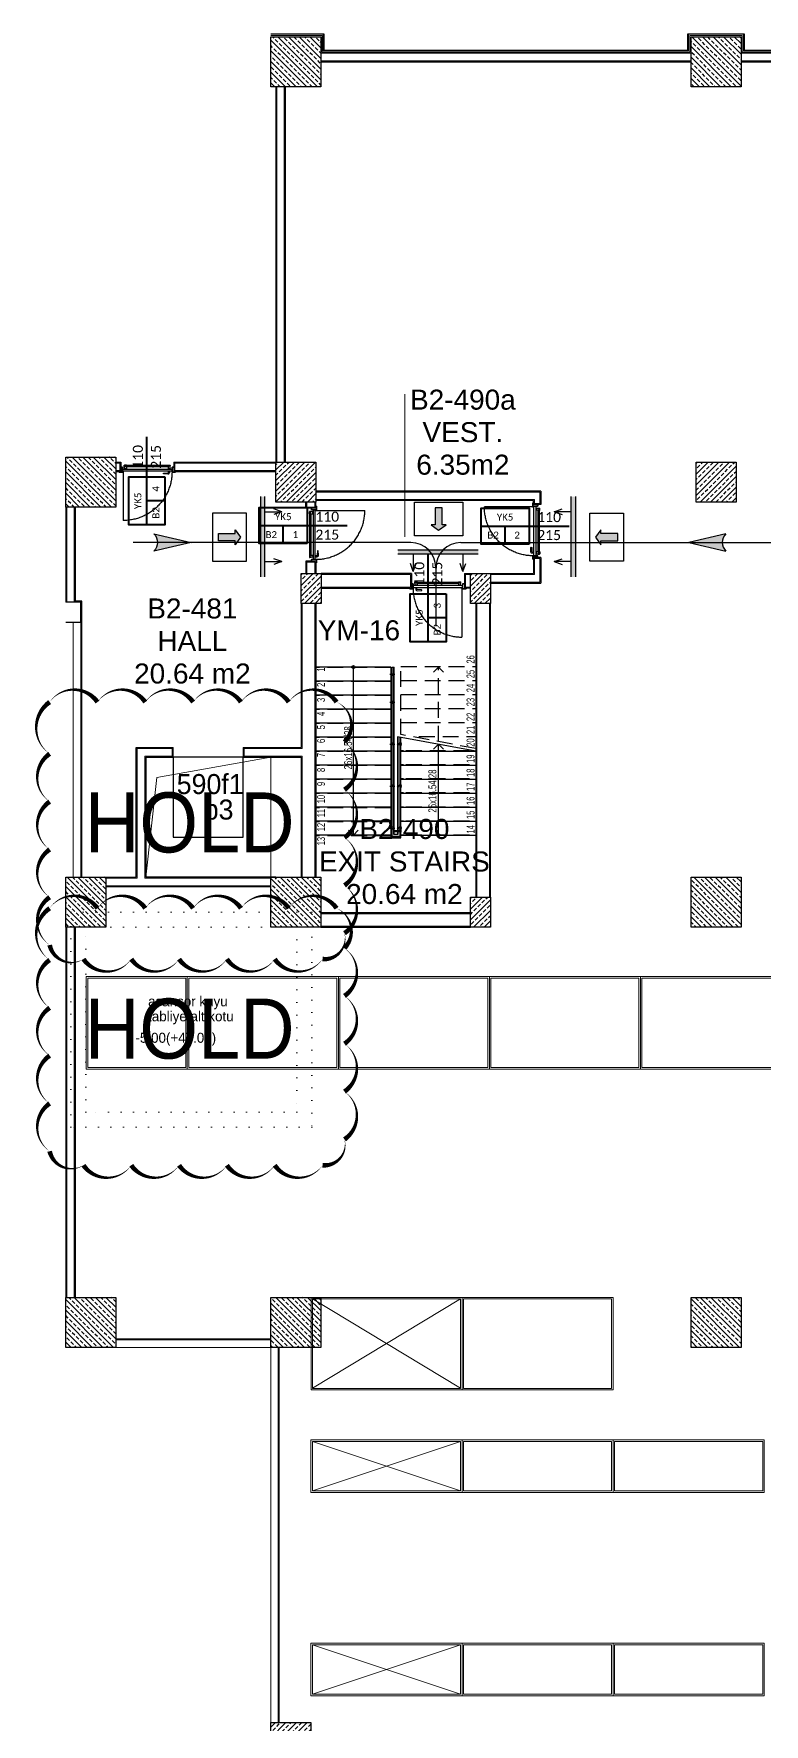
# Model space of a CAD drawing. Header units: metres. Extents: x -9802 to 773, y -8579 to 5125.
# Drawn here: x -9802 to -8342, y -4119 to -740 of the extents above; entities that cross this region are included whole.
import ezdxf
from ezdxf.enums import TextEntityAlignment as Align

# ---------------------------------------------------------------- set-up
doc = ezdxf.new("R2010")
doc.units = ezdxf.units.M
doc.header["$MEASUREMENT"] = 0
for name, pattern in [('DASHDOT', [1, 0.5, -0.25, 0, -0.25]), ('DOT2', [0.125, 0, -0.125]), ('HIDDEN', [9.525, 6.35, -3.175]), ('HIDDEN2', [0.1875, 0.125, -0.0625])]:
    doc.linetypes.add(name, pattern=pattern)
doc.layers.get('0').update_dxf_attribs({"color": 30, "lineweight": 0})
for name, color, linetype in [('6', 242, 'Continuous'), ('AG-DOOR', 2, 'Continuous'), ('AG-DOOR-OPENING', 9, 'HIDDEN'), ('AG-Hidden', 9, 'HIDDEN'), ('AG-PLASTER', 73, 'Continuous'), ('AG-STAIR', 3, 'Continuous'), ('AG-TEXT', 7, 'Continuous'), ('AR-HANDRAIL', 20, 'Continuous'), ('V-0_Hatch_Concrete', 252, 'Continuous'), ('V-2_Column', 160, 'Continuous'), ('V-2_Wall_Concrete', 160, 'Continuous'), ('V-5_Mechanical', 222, 'Continuous')]:
    doc.layers.add(name, color=color, linetype=linetype)
for name, color, linetype, lineweight in [('Ag-040', 2, 'Continuous', 20), ('AG-DOOR-NOTATION-FIRE', 1, 'Continuous', 40), ('AG-Insulation_Heat_Rockwool', 95, 'BATTING', 13), ('AG-Wall', 4, 'Continuous', 20), ('AI-040', 2, 'Continuous', 20), ('AI-040 @ 250', 2, 'Continuous', 20), ('HOLD', 7, 'Continuous', 0), ('shaft', 3, 'Continuous', 20), ('SP1-Equipment', 4, 'Continuous', 9)]:
    doc.layers.add(name, color=color, linetype=linetype, lineweight=lineweight)
doc.styles.add('$0$IIS IKEA SANS', font='')
doc.styles.add('ARIAL', font='arial.ttf', dxfattribs={"width": 0.9})
doc.styles.add('ARIAL-ING', font='arial.ttf')
doc.styles.add('CALIBRI LIGHT', font='calibril.ttf')
doc.styles.add('IIS IKEA SANS', font='')
doc.styles.add('IKEA-ACAD-A103_2 Kartal B3 (P1 Parking Level)$0$IIS IKEA SANS', font='')
doc.styles.get('$0$IIS IKEA SANS').set_extended_font_data('IKEA Sans')
doc.styles.get('IIS IKEA SANS').set_extended_font_data('IKEA Sans')
doc.styles.get('IKEA-ACAD-A103_2 Kartal B3 (P1 Parking Level)$0$IIS IKEA SANS').set_extended_font_data('IKEA Sans')
doc.linetypes.add('BATTING', pattern='A,0.00254,-2.54,[134,ltypeshp.shx,S=2.54,R=0,X=-2.54,Y=0],-5.08,[134,ltypeshp.shx,S=2.54,R=180,X=2.54,Y=0],-2.54', length=10.16254)

# ---------------------------------------------------------------- blocks, each defined once
blk = doc.blocks.new('*U6')
at = {"style": 'ARIAL'}
for tag, p in [('NO', (1.68, 0.8)), ('MAHAL', (1.68, -1.8)), ('ALAN', (1.68, -4.4))]:
    blk.add_attdef(tag, text='', height=1.6, dxfattribs=at).set_placement(p, align=Align.MIDDLE_CENTER)
blk = doc.blocks.new('ok')
at = {"layer": '6'}
h = blk.add_hatch(color=256, dxfattribs=at)
edge = h.paths.add_edge_path()
edge.add_ellipse((1571516, 116941.7), major_axis=(-7.14, 7.19), ratio=1, start_angle=359.4528, end_angle=450.6895)
edge.add_line((1571508.9, 116934.5), (1571477.9, 116941.8))
edge.add_line((1571477.9, 116941.8), (1571508.9, 116948.9))
for p, q in [((1571477.9, 116941.8), (1571508.9, 116948.9)), ((1571508.9, 116934.5), (1571477.9, 116941.8))]:
    blk.add_line(p, q, dxfattribs=at)
at = {"layer": '6', "extrusion": (0, 0, -1)}
blk.add_ellipse((1571516, 116941.7), major_axis=(-7.14, 7.19), ratio=1, start_param=4.700354, end_param=6.292737, dxfattribs=at)
blk = doc.blocks.new('KAPIYON')
at = {"layer": '6'}
blk.add_hatch(color=2, dxfattribs=at).paths.add_polyline_path([(1584376.1, 117133.6), (1584364.2, 117133.6), (1584364.2, 117115.1), (1584364.2, 117105.6), (1584357.6, 117105.6), (1584370.2, 117096.6), (1584382.7, 117105.6), (1584376.1, 117105.6), (1584376.1, 117115.1)])
at = {"layer": '6', "color": 4}
blk.add_lwpolyline([(1584330, 117143.2), (1584410.3, 117143.2), (1584410.3, 117087), (1584330, 117087), (1584330, 117143.2)], dxfattribs=at)
at = {"layer": '6', "color": 2}
blk.add_lwpolyline([(1584376.1, 117133.6), (1584364.2, 117133.6), (1584364.2, 117115.1), (1584364.2, 117105.6), (1584357.6, 117105.6), (1584370.2, 117096.6), (1584382.7, 117105.6), (1584376.1, 117105.6), (1584376.1, 117115.1)], close=True, dxfattribs=at)
blk = doc.blocks.new('A$C07630900')
at = {"layer": '6', "xscale": 0.5, "yscale": 0.5, "zscale": 0.5, "rotation": 270}
blk.add_blockref('KAPIYON', (-58543.5, 792191.8), dxfattribs=at)
blk = doc.blocks.new('A$C2DA34C5B')
at = {"xscale": 24, "yscale": 24, "zscale": 24}
blk.add_blockref('A$C07630900', (315, -160), dxfattribs=at)
blk = doc.blocks.new('I')
at = {"layer": '6', "linetype": 'Continuous'}
blk.add_hatch(color=4, dxfattribs=at).paths.add_polyline_path([(208591, 128493), (208591, 128667), (205379, 128667), (205379, 128493)])
at = {"layer": '6', "color": 4}
for p, q in [((208591, 128667), (205379, 128667)), ((205379, 128493), (208591, 128493))]:
    blk.add_line(p, q, dxfattribs=at)
at = {"layer": '6'}
for p, q in [((205991, 128493), (205991, 127812)), ((207979, 128493), (207979, 127812)), ((205991, 127812), (205877, 128131)), ((205991, 127812), (206104, 128131)), ((207979, 127812), (207866, 128131)), ((207979, 127812), (208093, 128131))]:
    blk.add_line(p, q, dxfattribs=at)
blk = doc.blocks.new('A$C797D3CE4')
at = {"layer": '6', "xscale": -0.4999999999999911, "yscale": 0.4999999999999911, "zscale": 0.4999999999999911, "rotation": 180}
blk.add_blockref('I', (-103492, 64334), dxfattribs=at)
at = {"layer": '6', "ltscale": 250, "rotation": 270}
blk.add_blockref('A$C2DA34C5B', (-12, 33), dxfattribs=at)
blk = doc.blocks.new('A$C64C532C9')
at = {"layer": '6'}
for p, q in [((12.892, 0.389), (7.342, 0.389)), ((13.892, 0.389), (22.263, 0.389)), ((13.392, -0.111), (13.392, -1.283))]:
    blk.add_line(p, q, dxfattribs=at)
for centre, start, end in [((12.892, -0.111), 0, 90), ((13.892, -0.111), 90, 180)]:
    blk.add_arc(centre, 0.5, start, end, dxfattribs=at)
for p, xscale, yscale, zscale, rotation in [((9.887, 0.507), -0.000999999999985448, 0.000999999999985448, 0.000999999999985448, 270), ((13.437, 0.242), 0.000999999999985448, 0.000999999999985448, 0.000999999999985448, 180), ((16.187, 0.507), 0.0009999999999854483, 0.0009999999999854483, 0.0009999999999854483, 90)]:
    blk.add_blockref('A$C797D3CE4', p, dxfattribs=dict(at, xscale=xscale, yscale=yscale, zscale=zscale, rotation=rotation))
at = {"layer": '6', "extrusion": (0, 0, -1), "yscale": 0.02399999999994179, "zscale": -0.02399999999994179, "rotation": 180}
for p, xscale in [((-37723.968, 2806.993), -0.02399999999994179), ((37697.022, 2806.993), 0.02399999999994179)]:
    blk.add_blockref('ok', p, dxfattribs=dict(at, xscale=xscale))
blk = doc.blocks.new('ss2')
at = {"layer": 'SP1-Equipment', "color": 251, "ltscale": 0.3}
for points in [[(-95914, -359185), (-98934, -359185), (-98934, -358135), (-95914, -358135)], [(-95944, -359155), (-98904, -359155), (-98904, -358165), (-95944, -358165)]]:
    blk.add_lwpolyline(points, close=True, dxfattribs=at)
blk = doc.blocks.new('1')
at = {"layer": 'SP1-Equipment', "color": 251, "ltscale": 0.3}
for points in [[(-93598, -359685), (-93598, -362705), (-91748, -362705), (-91748, -359685)], [(-93568, -359715), (-93568, -362675), (-91778, -362675), (-91778, -359715)]]:
    blk.add_lwpolyline(points, close=True, dxfattribs=at)
blk = doc.blocks.new('ss3')
at = {"layer": 'SP1-Equipment', "color": 251, "ltscale": 0.3}
for points in [[(-106537, -359685), (-106537, -361705), (-104687, -361705), (-104687, -359685)], [(-106507, -359715), (-106507, -361675), (-104717, -361675), (-104717, -359715)]]:
    blk.add_lwpolyline(points, close=True, dxfattribs=at)
blk = doc.blocks.new('A$C444451AC')
at = {"layer": 'SP1-Equipment', "color": 251, "ltscale": 0.3}
for p, q in [((-94467, -35018), (-91507, -33228)), ((-94467, -33228), (-91507, -35018)), ((-94467, -36078), (-91507, -37068)), ((-94467, -37068), (-91507, -36078)), ((-94467, -40145), (-91507, -41135)), ((-94467, -41135), (-91507, -40145))]:
    blk.add_line(p, q, dxfattribs=at)
at = {"layer": 'SP1-Equipment', "rotation": 270}
for name, p in [('ss3', (262715, -133323)), ('1', (265735, -120385)), ('1', (268755, -120385)), ('1', (271775, -120385)), ('1', (274795, -120385)), ('1', (268209, -126797)), ('1', (271229, -126797))]:
    blk.add_blockref(name, p, dxfattribs=at)
at = {"layer": 'SP1-Equipment'}
for p in [(4437, 322087), (7457, 322087), (10477, 322087), (4437, 318020), (7457, 318020), (10477, 318020)]:
    blk.add_blockref('ss2', p, dxfattribs=at)
blk = doc.blocks.new('kolon 1x1')
at = {"layer": 'V-0_Hatch_Concrete'}
h = blk.add_hatch(dxfattribs=at)
h.set_pattern_fill('ANSI33', color=256, scale=0.6, angle=90)
h.set_pattern_definition([(135, (49.56922, -174.56495), (-0.10606602, -0.10606602), []), (135, (49.56922, -174.45888), (-0.10606602, -0.10606602), [0.075, -0.0375])])
h.paths.add_polyline_path([(1, -1), (1, 0), (0, 0), (0, -1)])
blk.add_lwpolyline([(0, -1), (0, 0), (1, 0), (1, -1)], close=True)
blk = doc.blocks.new('150714_ARSA$0$Kolon 80x80')
at = {"layer": 'V-0_Hatch_Concrete'}
h = blk.add_hatch(dxfattribs=at)
h.set_pattern_fill('ANSI33', color=256, scale=0.6)
h.set_pattern_definition([(45, (-173.56495, -48.76922), (-0.10606602, 0.10606602), []), (45, (-173.45888, -48.76922), (-0.10606602, 0.10606602), [0.075, -0.0375])])
h.paths.add_polyline_path([(0, 0.8), (0.8, 0.8), (0.8, 0), (0, 0)])
blk.add_lwpolyline([(0, 0.8), (0.8, 0.8), (0.8, 0), (0, 0), (0, 0.8)])
blk = doc.blocks.new('KOLON 1X0.8')
at = {"layer": 'V-0_Hatch_Concrete'}
h = blk.add_hatch(dxfattribs=at)
h.set_pattern_fill('ANSI33', color=256, scale=0.6)
h.set_pattern_definition([(45, (-174.36495, -49.56922), (-0.10606602, 0.10606602), []), (45, (-174.25888, -49.56922), (-0.10606602, 0.10606602), [0.075, -0.0375])])
h.paths.add_polyline_path([(-1, 0), (0, 0), (0, -0.8), (-1, -0.8)])
blk.add_lwpolyline([(-1, 0), (0, 0), (0, -0.8), (-1, -0.8), (-1, 0)])
blk = doc.blocks.new('YK3')
at = {"linetype": 'HIDDEN2'}
for p, q in [((-126.4, 8.8), (-123.9, 8.8)), ((-125.2, 7.6), (-125.2, 10.1))]:
    blk.add_line(p, q, dxfattribs=at)
at = {"color": 122}
for p, q in [((-122.5, 2.5), (-122.5, 3.5)), ((-118.5, 2.5), (-118.5, 3.5)), ((-35.5, 2.5), (-35.5, 3.5)), ((-31.5, 2.5), (-31.5, 3.5)), ((-122.5, -0.5), (-123, -0.5)), ((-123, -0.5), (-123, -3.7)), ((-118.3, -4), (-122.7, -4)), ((-118, -0.5), (-118.5, -0.5)), ((-118, -0.5), (-118, -3.7)), ((-36, -1), (-118, -1)), ((-36, -3.5), (-118, -3.5)), ((-36, -0.5), (-35.5, -0.5)), ((-36, -0.5), (-36, -3.7)), ((-35.7, -4), (-31.3, -4)), ((-31.5, -0.5), (-31, -0.5)), ((-31, -0.5), (-31, -3.7))]:
    blk.add_line(p, q, dxfattribs=at)
for points in [[(-126.5, 0.3), (-126.5, 9.8, 0.414214), (-126.7, 10), (-133.3, 10, 0.414214), (-133.5, 9.8), (-133.5, 8.5), (-133.4, 8.5), (-133.4, 9.8, -0.414214), (-133.3, 9.8), (-126.7, 9.8, -0.414214), (-126.6, 9.8), (-126.6, 0.3), (-126.6, 0.3, -0.414214), (-126.8, 0.1), (-130, 0.1), (-130, 0.1), (-130, 0), (-126.8, 0, 0.414214), (-126.5, 0.3)], [(-27.5, 0.3), (-27.5, 9.8, -0.414214), (-27.3, 10), (-20.7, 10, -0.414214), (-20.5, 9.8), (-20.5, 8.5), (-20.7, 8.5), (-20.7, 9.8, 0.414214), (-20.7, 9.8), (-27.3, 9.8, 0.414214), (-27.4, 9.8), (-27.4, 0.3), (-27.4, 0.3, 0.414214), (-27.2, 0.1), (-24, 0.1), (-24, 0.1), (-24, 0), (-27.2, 0, -0.414214), (-27.5, 0.3)]]:
    blk.add_lwpolyline(points, format="xyb", dxfattribs=at)
blk.add_lwpolyline([(-126.5, 3.5), (-27.5, 3.5), (-27.5, 7.5), (-126.5, 7.5)], close=True)
for points in [[(-118.5, 2.5), (-122.5, 2.5), (-122.5, -2.5), (-118.5, -2.5)], [(-35.5, 2.5), (-31.5, 2.5), (-31.5, -2.5), (-35.5, -2.5)]]:
    blk.add_lwpolyline(points, close=True, dxfattribs=at)
at = {"color": 253}
blk.add_lwpolyline([(-32.7, 8), (-32.7, 10.9, 0.414214), (-35.7, 13.9), (-44.2, 13.4, 0.502224), (-44.7, 12.7), (-44.4, 11.8), (-44.4, 11.8), (-35.7, 11.4, -0.414214), (-34.7, 10.4), (-34.7, 8)], format="xyb", dxfattribs=at)
at = {"linetype": 'HIDDEN2'}
for radius in [0.75, 0.5]:
    blk.add_circle((-125.2, 8.8), radius, dxfattribs=at)
at = {"color": 122}
for centre, start, end in [((-122.7, -3.7), 180, 270), ((-118.3, -3.7), 270, 0), ((-35.7, -3.7), 180, 270), ((-31.3, -3.7), 270, 0)]:
    blk.add_arc(centre, 0.3, start, end, dxfattribs=at)
at = {"layer": 'AG-DOOR-OPENING', "color": 9, "linetype": 'HIDDEN', "ltscale": 200}
blk.add_line((-125.2, 8.8), (-125.2, 106.5), dxfattribs=at)
blk.add_arc((-125.2, 8.8), 97.7, 359.2209, 90, dxfattribs=at)
blk = doc.blocks.new('*U54')
blk.add_lwpolyline([(1000, -450), (2200, -450), (2200, 450), (1000, 450)], close=True)
for points in [[(2200, 0), (0, 0)], [(1600, -450), (1600, 0)]]:
    blk.add_lwpolyline(points)
at = {"style": 'CALIBRI LIGHT'}
for tag, height, p in [('GENİŞLİK', 250, (500, 225)), ('KAPIKODU', 175, (1600, 225)), ('YÜKSEKLİK', 250, (500, -225)), ('KATTAKI.SAYISI', 175, (1300, -225)), ('BULUNDUGU.KAT', 175, (1900, -225))]:
    blk.add_attdef(tag, text='', height=height, dxfattribs=at).set_placement(p, align=Align.MIDDLE_CENTER)
blk = doc.blocks.new('KKK1')
at = {"layer": 'AR-HANDRAIL', "linetype": 'DASHDOT', "ltscale": 5}
blk.add_lwpolyline([(-140, 18), (-140, -82)], dxfattribs=at)
at = {"layer": 'AR-HANDRAIL', "color": 152, "ltscale": 2.5}
blk.add_lwpolyline([(-175, -20), (-175, 0), (-105, 0), (-105, -20)], dxfattribs=at)
at = {"layer": 'AR-HANDRAIL', "color": 9, "linetype": 'HIDDEN', "ltscale": 0.2}
blk.add_lwpolyline([(-175, -20), (-175, -25), (-105, -25), (-105, -20)], dxfattribs=at)
blk.add_lwpolyline([(-148, -25), (-148, -60), (-132, -60), (-132, -25)], close=True, dxfattribs=at)

msp = doc.modelspace()

# ---------------------------------------------------------------- hatches: boundary and pattern name
at = {"layer": 'V-0_Hatch_Concrete'}
h = msp.add_hatch(dxfattribs=at)
h.set_pattern_fill('ANSI33', color=256, scale=60)
h.paths.add_polyline_path([(-9227.4, -1878.9), (-9267.4, -1878.9), (-9267.4, -1818.9), (-9227.4, -1818.9)])
h = msp.add_hatch(dxfattribs=at)
h.set_pattern_fill('ANSI33', color=256, scale=60)
h.paths.add_polyline_path([(-8929.4, -1818.9), (-8889.4, -1818.9), (-8889.4, -1878.9), (-8929.4, -1878.9)])
h = msp.add_hatch(dxfattribs=at)
h.set_pattern_fill('ANSI33', color=256, scale=60)
h.set_pattern_definition([(45, (-28006.225, -7078.021), (-10.606602, 10.606602), []), (45, (-27995.618, -7078.021), (-10.606602, 10.606602), [7.5, -3.75])])
h.paths.add_polyline_path([(-8929.4, -2525.9), (-8889.4, -2525.9), (-8889.4, -2465.9), (-8929.4, -2465.9)])

# ---------------------------------------------------------------- linework, layer by layer
at = {"layer": 'AG-Hidden', "ltscale": 5}
for p, q in [((-9088.4, -2006.9), (-9238.4, -2006.9)), ((-9068.4, -2140.8), (-9068.4, -2004.9)), ((-9068.4, -2004.9), (-8918.4, -2004.9)), ((-8993.4, -2154.8), (-8993.4, -2005.9)), ((-9088.4, -2034.9), (-9238.4, -2034.9)), ((-9068.4, -2032.9), (-8918.4, -2032.9)), ((-9068.4, -2060.9), (-8918.4, -2060.9)), ((-9088.4, -2062.9), (-9238.4, -2062.9)), ((-9088.4, -2090.9), (-9238.4, -2090.9)), ((-9068.4, -2088.9), (-8918.4, -2088.9)), ((-9088.4, -2118.9), (-9238.4, -2118.9)), ((-9068.4, -2116.9), (-8918.4, -2116.9)), ((-9088.4, -2146.9), (-9238.4, -2146.9)), ((-8918.4, -2168.8), (-9068.4, -2140.8)), ((-9032.4, -2144.9), (-8918.4, -2144.9)), ((-9088.4, -2174.9), (-9238.4, -2174.9)), ((-9068.4, -2172.9), (-9063.4, -2172.9)), ((-9058.4, -2172.9), (-8918.4, -2172.9)), ((-9088.4, -2202.9), (-9238.4, -2202.9)), ((-9068.4, -2200.9), (-9063.4, -2200.9)), ((-9068.4, -2228.9), (-9063.4, -2228.9)), ((-9058.4, -2200.9), (-8918.4, -2200.9)), ((-9058.4, -2228.9), (-8918.4, -2228.9)), ((-9088.4, -2230.9), (-9238.4, -2230.9)), ((-9088.4, -2258.9), (-9238.4, -2258.9)), ((-9068.4, -2256.9), (-9063.4, -2256.9)), ((-9058.4, -2256.9), (-8918.4, -2256.9)), ((-9088.4, -2286.9), (-9238.4, -2286.9)), ((-9068.4, -2284.9), (-9063.4, -2284.9)), ((-9058.4, -2284.9), (-8918.4, -2284.9)), ((-9088.4, -2314.9), (-9238.4, -2314.9)), ((-9068.4, -2312.9), (-9063.4, -2312.9)), ((-9058.4, -2312.9), (-8918.4, -2312.9)), ((-9088.4, -2342.9), (-9238.4, -2342.9)), ((-9068.4, -2340.9), (-9063.4, -2340.9)), ((-9058.4, -2340.9), (-8918.4, -2340.9))]:
    msp.add_line(p, q, dxfattribs=at)
msp.add_lwpolyline([(-8983.5, -2015.8), (-8993.4, -2005.9), (-9003.3, -2015.8)], dxfattribs=at)
at = {"layer": 'AG-Insulation_Heat_Rockwool', "linetype": 'Continuous', "ltscale": 1.2}
msp.add_lwpolyline([(-9328.4, -740.9), (-9223.4, -740.9), (-9223.4, -773.9), (-8493.4, -773.9), (-8493.4, -740.9), (-8383.4, -740.9), (-8383.4, -773.9), (-7653.4, -773.9), (-7653.4, -740.9), (-7543.4, -740.9), (-7543.4, -773.9), (-6813.4, -773.9), (-6813.4, -740.9), (-6703.4, -740.9), (-6703.4, -773.9), (-6669.4, -773.9)], dxfattribs=at)
at = {"layer": 'AG-Insulation_Heat_Rockwool', "ltscale": 0.48}
msp.add_lwpolyline([(-9328.4, -743.4), (-9225.9, -743.4), (-9225.9, -776.4), (-8490.9, -776.4), (-8490.9, -743.4), (-8385.9, -743.4), (-8385.9, -776.4), (-7650.9, -776.4), (-7650.9, -743.4), (-7545.9, -743.4), (-7545.9, -776.4), (-6810.9, -776.4), (-6810.9, -743.4), (-6705.9, -743.4), (-6705.9, -776.4), (-6669.4, -776.4)], dxfattribs=at)
at = {"layer": 'AG-PLASTER', "ltscale": 0.3}
for p, q in [((-9228.4, -795.9), (-8488.4, -795.9)), ((-8388.4, -795.9), (-7648.4, -795.9)), ((-8889.4, -1837.9), (-8788.7, -1837.9))]:
    msp.add_line(p, q, dxfattribs=at)
at = {"layer": 'AG-PLASTER'}
for p, q in [((-9318.4, -845.9), (-9318.4, -1595.9)), ((-9299.4, -845.9), (-9299.4, -1595.9)), ((-9638.4, -1595.9), (-9628.4, -1595.9)), ((-9638.4, -1614.9), (-9628.4, -1614.9)), ((-9522.4, -1595.9), (-9318.4, -1595.9)), ((-9522.4, -1614.9), (-9318.4, -1614.9)), ((-8788.7, -1653.9), (-9238.4, -1653.9)), ((-9738.4, -1685.9), (-9738.4, -1875.9)), ((-9719.4, -1685.9), (-9719.4, -1873.9)), ((-8803.4, -1672.9), (-9238.4, -1672.9)), ((-9047.4, -1818.9), (-9227.4, -1818.9)), ((-9047.4, -1818.9), (-9047.4, -1847.9)), ((-8941.4, -1818.9), (-8929.4, -1818.9)), ((-8941.4, -1818.9), (-8941.4, -1847.9)), ((-9267.4, -1878.9), (-9267.4, -2166.9)), ((-9238.4, -1878.9), (-9238.4, -2425.9)), ((-8918.4, -1878.9), (-8918.4, -2465.9)), ((-8889.4, -2465.9), (-8889.4, -1878.9)), ((-9578.4, -2185.9), (-9523.4, -2185.9)), ((-9578.4, -2185.9), (-9578.4, -2425.9)), ((-9383.4, -2185.9), (-9267.4, -2185.9)), ((-9267.4, -2185.9), (-9267.4, -2425.9)), ((-9318.4, -2425.9), (-9578.4, -2425.9)), ((-9557.4, -2425.9), (-9578.4, -2425.9)), ((-8929.4, -2496.9), (-9228.4, -2496.9)), ((-9738.4, -2525.9), (-9738.4, -3265.9)), ((-9719.4, -2525.9), (-9719.4, -3265.9)), ((-9228.4, -2525.9), (-8929.4, -2525.9)), ((-9638.4, -3348.9), (-9328.4, -3348.9))]:
    msp.add_line(p, q, dxfattribs=at)
at = {"layer": 'AG-PLASTER', "transparency": 33554687}
for p, q in [((-9628.4, -1614.9), (-9636.4, -1614.9)), ((-9628.4, -1595.9), (-9628.4, -1614.9)), ((-9522.4, -1595.9), (-9522.4, -1614.9)), ((-9522.4, -1614.9), (-9514.4, -1614.9)), ((-8788.7, -1653.9), (-8788.7, -1680.9)), ((-9258.1, -1687.9), (-9258.1, -1675.9)), ((-9238.4, -1687.9), (-9258.1, -1687.9)), ((-9238.4, -1687.9), (-9238.4, -1675.9)), ((-8803.4, -1680.9), (-8803.4, -1672.9)), ((-8788.7, -1680.9), (-8803.4, -1680.9)), ((-8788.7, -1786.9), (-8803.4, -1786.9)), ((-8803.4, -1786.9), (-8803.4, -1818.9)), ((-8788.7, -1786.9), (-8788.7, -1837.9)), ((-9238.4, -1793.9), (-9258.1, -1793.9)), ((-9258.1, -1793.9), (-9258.1, -1818.9)), ((-9238.4, -1793.9), (-9238.4, -1818.9)), ((-9523.4, -2185.9), (-9523.4, -2166.9)), ((-9383.4, -2166.9), (-9383.4, -2185.9))]:
    msp.add_line(p, q, dxfattribs=at)
at = {"layer": 'AG-PLASTER', "linetype": 'Continuous', "transparency": 33554687}
msp.add_line((-9328.4, -2444.9), (-9658.4, -2444.9), dxfattribs=at)
at = {"layer": 'AG-PLASTER', "ltscale": 0.3}
for points in [[(-9328.4, -739.9), (-9222.4, -739.9), (-9222.4, -772.9), (-8494.4, -772.9), (-8494.4, -739.9), (-8382.4, -739.9), (-8382.4, -772.9), (-7654.4, -772.9), (-7654.4, -739.9), (-7542.4, -739.9), (-7542.4, -772.9), (-6814.4, -772.9), (-6814.4, -739.9), (-6702.4, -739.9), (-6702.4, -772.9), (-6668.4, -772.9)], [(-8889.4, -1818.9), (-8803.4, -1818.9)]]:
    msp.add_lwpolyline(points, dxfattribs=at)
at = {"layer": 'AG-PLASTER'}
for points in [[(-9227.4, -1847.9), (-9047.4, -1847.9)], [(-8929.4, -1847.9), (-8941.4, -1847.9)], [(-9706.4, -2425.9), (-9706.4, -1873.9), (-9719.4, -1873.9)], [(-9658.4, -2425.9), (-9597.4, -2425.9), (-9597.4, -2166.9), (-9523.4, -2166.9)], [(-9383.4, -2166.9), (-9267.4, -2166.9)], [(-9311.4, -4115.9), (-9311.4, -3365.9)]]:
    msp.add_lwpolyline(points, dxfattribs=at)
at = {"layer": 'AG-STAIR'}
for p, q in [((-9088.4, -2005.9), (-9238.4, -2005.9)), ((-9088.4, -2005.9), (-9088.4, -2346.9)), ((-9088.4, -2033.9), (-9238.4, -2033.9)), ((-9088.4, -2061.9), (-9238.4, -2061.9)), ((-9088.4, -2089.9), (-9238.4, -2089.9)), ((-9088.4, -2117.9), (-9238.4, -2117.9)), ((-9088.4, -2145.9), (-9238.4, -2145.9)), ((-8918.4, -2173.9), (-9074.9, -2145)), ((-9068.4, -2346.9), (-9068.4, -2146.2)), ((-9088.4, -2173.9), (-9238.4, -2173.9)), ((-9068.4, -2173.9), (-8918.4, -2173.9)), ((-9088.4, -2201.9), (-9238.4, -2201.9)), ((-9088.4, -2229.9), (-9238.4, -2229.9)), ((-9068.4, -2201.9), (-8918.4, -2201.9)), ((-9068.4, -2229.9), (-8918.4, -2229.9)), ((-9088.4, -2257.9), (-9238.4, -2257.9)), ((-9068.4, -2257.9), (-8918.4, -2257.9)), ((-9088.4, -2285.9), (-9238.4, -2285.9)), ((-9068.4, -2285.9), (-8918.4, -2285.9)), ((-9088.4, -2313.9), (-9238.4, -2313.9)), ((-9068.4, -2313.9), (-8918.4, -2313.9)), ((-9088.4, -2341.9), (-9238.4, -2341.9)), ((-9088.4, -2346.9), (-9068.4, -2346.9)), ((-9068.4, -2341.9), (-8918.4, -2341.9))]:
    msp.add_line(p, q, dxfattribs=at)
at = {"layer": 'AG-STAIR', "color": 9}
for p, q in [((-9163.4, -2341.9), (-9163.4, -2005.9)), ((-8993.4, -2341.9), (-8993.4, -2159.9))]:
    msp.add_line(p, q, dxfattribs=at)
for points in [[(-8983.5, -2169.8), (-8993.4, -2159.9), (-9003.3, -2169.8)], [(-9173.3, -2332), (-9163.4, -2341.9), (-9153.5, -2332)]]:
    msp.add_lwpolyline(points, dxfattribs=at)
for centre in [(-9163.4, -2005.9), (-8993.4, -2341.9)]:
    msp.add_circle(centre, 3, dxfattribs=at)
at = {"layer": 'AG-Wall'}
for p, q in [((-9316.4, -845.9), (-9316.4, -1595.9)), ((-9301.4, -845.9), (-9301.4, -1595.9)), ((-9638.4, -1597.9), (-9630.4, -1597.9)), ((-9638.4, -1612.9), (-9630.4, -1612.9)), ((-9520.4, -1597.9), (-9318.4, -1597.9)), ((-9520.4, -1612.9), (-9318.4, -1612.9)), ((-9736.4, -1685.9), (-9736.4, -1875.9)), ((-9721.4, -1685.9), (-9721.4, -1875.9)), ((-9238.4, -1655.9), (-8790.7, -1655.9)), ((-9238.4, -1670.9), (-8801.4, -1670.9)), ((-9227.4, -1820.9), (-9049.4, -1820.9)), ((-9049.4, -1820.9), (-9049.4, -1845.9)), ((-8929.4, -1820.9), (-8939.4, -1820.9)), ((-8939.4, -1820.9), (-8939.4, -1845.9)), ((-8889.4, -1820.9), (-8801.4, -1820.9)), ((-8790.7, -1820.9), (-8790.7, -1835.9)), ((-8790.7, -1835.9), (-8889.4, -1835.9)), ((-9265.4, -1878.9), (-9265.4, -2168.9)), ((-9240.4, -1878.9), (-9240.4, -2425.9)), ((-8916.4, -1878.9), (-8916.4, -2465.9)), ((-8891.4, -2465.9), (-8891.4, -1878.9)), ((-9723.4, -1915.9), (-9723.4, -2425.9)), ((-9708.4, -1915.9), (-9708.4, -2425.9)), ((-9265.4, -2183.9), (-9265.4, -2425.9)), ((-8929.4, -2498.9), (-9228.4, -2498.9)), ((-9736.4, -2525.9), (-9736.4, -3265.9)), ((-9721.4, -2525.9), (-9721.4, -3265.9)), ((-9228.4, -2523.9), (-8929.4, -2523.9)), ((-9638.4, -3350.9), (-9328.4, -3350.9)), ((-9638.4, -3365.9), (-9328.4, -3365.9))]:
    msp.add_line(p, q, dxfattribs=at)
at = {"layer": 'AG-Wall', "transparency": 33554687}
for p, q in [((-9638.4, -1612.9), (-9630.4, -1612.9)), ((-9630.4, -1597.9), (-9630.4, -1612.9)), ((-9520.4, -1597.9), (-9520.4, -1612.9)), ((-9520.4, -1612.9), (-9512.4, -1612.9)), ((-9256.1, -1685.9), (-9256.1, -1675.9)), ((-9240.4, -1685.9), (-9256.1, -1685.9)), ((-9240.4, -1685.9), (-9240.4, -1675.9)), ((-8801.4, -1670.9), (-8801.4, -1678.9)), ((-8790.7, -1678.9), (-8801.4, -1678.9)), ((-8790.7, -1678.9), (-8790.7, -1655.9)), ((-8790.7, -1788.9), (-8801.4, -1788.9)), ((-8801.4, -1788.9), (-8801.4, -1820.9)), ((-8790.7, -1788.9), (-8790.7, -1820.9)), ((-9240.4, -1795.9), (-9256.1, -1795.9)), ((-9256.1, -1795.9), (-9256.1, -1818.9)), ((-9240.4, -1795.9), (-9240.4, -1818.9))]:
    msp.add_line(p, q, dxfattribs=at)
at = {"layer": 'AG-Wall', "linetype": 'Continuous', "transparency": 33554687}
for p, q in [((-9595.4, -2168.9), (-9595.4, -2427.9)), ((-9525.4, -2168.9), (-9595.4, -2168.9)), ((-9580.4, -2183.9), (-9525.4, -2183.9)), ((-9580.4, -2183.9), (-9580.4, -2427.9)), ((-9525.4, -2183.9), (-9525.4, -2168.9)), ((-9265.4, -2168.9), (-9381.4, -2168.9)), ((-9381.4, -2168.9), (-9381.4, -2183.9)), ((-9381.4, -2183.9), (-9265.4, -2183.9)), ((-9595.4, -2427.9), (-9658.4, -2427.9)), ((-9328.4, -2427.9), (-9580.4, -2427.9)), ((-9555.4, -2427.9), (-9580.4, -2427.9)), ((-9328.4, -2442.9), (-9658.4, -2442.9))]:
    msp.add_line(p, q, dxfattribs=at)
at = {"layer": 'AG-Wall'}
for points in [[(-9228.4, -778.9), (-8488.4, -778.9)], [(-9228.4, -793.9), (-8488.4, -793.9)], [(-8388.4, -778.9), (-7648.4, -778.9)], [(-8388.4, -793.9), (-7648.4, -793.9)], [(-9227.4, -1845.9), (-9049.4, -1845.9)], [(-8929.4, -1845.9), (-8939.4, -1845.9)], [(-9328.4, -4115.9), (-9328.4, -3365.9)], [(-9313.4, -4115.9), (-9313.4, -3365.9)]]:
    msp.add_lwpolyline(points, dxfattribs=at)
at = {"layer": 'AI-040', "color": 2, "linetype": 'Continuous', "lineweight": 20}
msp.add_line((-9060.8, -1460.3), (-9060.8, -1745.8), dxfattribs=at)
at = {"layer": 'AR-HANDRAIL', "color": 9, "ltscale": 2.5}
for p, q in [((-9086.4, -2005.9), (-9086.1, -2005.9)), ((-9082.3, -2005.9), (-9081.9, -2005.9))]:
    msp.add_line(p, q, dxfattribs=at)
at = {"layer": 'AR-HANDRAIL', "ltscale": 2.5}
msp.add_line((-9086.1, -2005.9), (-9082.3, -2005.9), dxfattribs=at)
for points in [[(-9098.4, -2005.9), (-9093.4, -2005.9)], [(-9070.8, -2145.7), (-9070.8, -2344.5), (-9086.1, -2344.5), (-9086.1, -2005.9)], [(-9074.6, -2145), (-9074.6, -2340.7), (-9082.3, -2340.7), (-9082.3, -2005.9)]]:
    msp.add_lwpolyline(points, dxfattribs=at)
at = {"layer": 'AR-HANDRAIL', "color": 9, "ltscale": 2.5}
for points in [[(-9070.4, -2145.8), (-9070.4, -2344.9), (-9086.4, -2344.9), (-9086.4, -2005.9)], [(-9074.9, -2145), (-9074.9, -2340.4), (-9081.9, -2340.4), (-9081.9, -2005.9)]]:
    msp.add_lwpolyline(points, dxfattribs=at)
at = {"layer": 'HOLD'}
for points in [[(-9770.5, -2075.8, 0, 9.56, -0.520567), (-9674.9, -2075.8, 0, 9.56, -0.520567), (-9579.3, -2075.8, 0, 9.56, -0.520567), (-9483.7, -2075.8, 0, 9.56, -0.520567), (-9388.1, -2075.8, 0, 9.56, -0.520567), (-9292.5, -2075.8, 0, 9.56, -0.520567), (-9196.9, -2075.8, 0, 9.56, -0.520567), (-9181.1, -2155.5, 0, 9.56, -0.520567), (-9181.1, -2251.1, 0, 9.56, -0.520567), (-9181.1, -2346.7, 0, 9.56, -0.520567), (-9181.1, -2442.3, 0, 9.56, -0.520567), (-9181.1, -2537.9, 0, 9.56, -0.520567), (-9225, -2589.6, 0, 9.56, -0.520567), (-9320.6, -2589.6, 0, 9.56, -0.520567), (-9416.2, -2589.6, 0, 9.56, -0.520567), (-9511.8, -2589.6, 0, 9.56, -0.520567), (-9607.4, -2589.6, 0, 9.56, -0.520567), (-9703, -2589.6, 0, 9.56, -0.520567), (-9770.5, -2561.5, 0, 9.56, -0.520567), (-9770.5, -2465.9, 0, 9.56, -0.520567), (-9770.5, -2370.4, 0, 9.56, -0.520567), (-9770.5, -2274.8, 0, 9.56, -0.520567), (-9770.5, -2179.2, 0, 9.56, -0.520567)], [(-9770.5, -2488, 0, 9.56, -0.520567), (-9674.9, -2488, 0, 9.56, -0.520567), (-9579.3, -2488, 0, 9.56, -0.520567), (-9483.7, -2488, 0, 9.56, -0.520567), (-9388.1, -2488, 0, 9.56, -0.520567), (-9292.5, -2488, 0, 9.56, -0.520567), (-9196.9, -2488, 0, 9.56, -0.520567), (-9181.1, -2567.8, 0, 9.56, -0.520567), (-9181.1, -2663.3, 0, 9.56, -0.520567), (-9181.1, -2758.9, 0, 9.56, -0.520567), (-9181.1, -2854.5, 0, 9.56, -0.520567), (-9181.1, -2950.1, 0, 9.56, -0.520567), (-9225, -3001.8, 0, 9.56, -0.520567), (-9320.6, -3001.8, 0, 9.56, -0.520567), (-9416.2, -3001.8, 0, 9.56, -0.520567), (-9511.8, -3001.8, 0, 9.56, -0.520567), (-9607.4, -3001.8, 0, 9.56, -0.520567), (-9703, -3001.8, 0, 9.56, -0.520567), (-9770.5, -2973.8, 0, 9.56, -0.520567), (-9770.5, -2878.2, 0, 9.56, -0.520567), (-9770.5, -2782.6, 0, 9.56, -0.520567), (-9770.5, -2687, 0, 9.56, -0.520567), (-9770.5, -2591.4, 0, 9.56, -0.520567)]]:
    msp.add_lwpolyline(points, format="xyseb", close=True, dxfattribs=at)
at = {"layer": 'shaft'}
for points in [[(-9578.4, -2185.9), (-9328.4, -2185.9), (-9328.4, -2425.9), (-9578.4, -2425.9), (-9578.4, -2185.9)], [(-9578.4, -2425.9), (-9556.5, -2226.5), (-9328.4, -2185.9)]]:
    msp.add_lwpolyline(points, dxfattribs=at)
at = {"layer": 'shaft', "linetype": 'DOT2', "ltscale": 200}
msp.add_lwpolyline([(-9728.4, -2495.9), (-9246.4, -2495.9), (-9246.4, -2925.9), (-9728.4, -2925.9)], close=True, dxfattribs=at)
msp.add_lwpolyline([(-9698.4, -2525.9), (-9276.4, -2525.9), (-9276.4, -2895.9), (-9698.4, -2895.9), (-9698.4, -2525.9)], dxfattribs=at)
at = {"layer": 'V-2_Column'}
msp.add_lwpolyline([(-9738.4, -1915.9), (-9708.4, -1915.9), (-9708.4, -1875.9), (-9738.4, -1875.9)], dxfattribs=at)
at = {"layer": 'V-2_Wall_Concrete', "lineweight": -2, "transparency": 33554610}
for points in [[(-9227.4, -1878.9), (-9267.4, -1878.9), (-9267.4, -1818.9), (-9227.4, -1818.9)], [(-8929.4, -1818.9), (-8889.4, -1818.9), (-8889.4, -1878.9), (-8929.4, -1878.9)], [(-8889.4, -2465.9), (-8889.4, -2525.9), (-8929.4, -2525.9), (-8929.4, -2465.9)]]:
    msp.add_lwpolyline(points, close=True, dxfattribs=at)
at = {"layer": 'V-5_Mechanical', "linetype": 'Continuous', "transparency": 33554687}
msp.add_lwpolyline([(-9383.4, -2185.9), (-9523.4, -2185.9), (-9523.4, -2345.9), (-9383.4, -2345.9)], close=True, dxfattribs=at)

# ---------------------------------------------------------------- block references
at = {"layer": '6', "ltscale": 0.3, "xscale": 100, "yscale": 100, "zscale": 100}
msp.add_blockref('A$C64C532C9', (-10337.7, -1795.9), dxfattribs=at)
at = {"layer": 'AG-DOOR', "xscale": -1}
for p, rotation in [((-9498.4, -1606.4), 180), ((-8794.9, -1810.9), 90)]:
    msp.add_blockref('YK3', p, dxfattribs=dict(at, rotation=rotation))
at = {"layer": 'AG-DOOR'}
for p, rotation in [((-9246.9, -1817.9), 270), ((-9071.4, -1839.4), 180)]:
    msp.add_blockref('YK3', p, dxfattribs=dict(at, rotation=rotation))
at = {"layer": 'AG-DOOR-NOTATION-FIRE', "ltscale": 0.3}
ref = msp.add_blockref('*U54', (-9576.2, -1545.6), dxfattribs=dict(at, xscale=-0.08000000000000002, yscale=0.08000000000000002, zscale=0.08000000000000002, rotation=90))
ref.add_attrib('BULUNDUGU.KAT', 'B2', dxfattribs={"layer": '0', "height": 14, "rotation": 90, "style": 'CALIBRI LIGHT'}).set_placement((-9558.2, -1697.6), align=Align.MIDDLE_CENTER)
ref.add_attrib('KATTAKI.SAYISI', '4', dxfattribs={"layer": '0', "height": 14, "rotation": 90, "style": 'CALIBRI LIGHT'}).set_placement((-9558.2, -1649.6), align=Align.MIDDLE_CENTER)
ref.add_attrib('KAPIKODU', 'YK5', dxfattribs={"layer": '0', "height": 14, "rotation": 90, "style": 'CALIBRI LIGHT'}).set_placement((-9594.2, -1673.6), align=Align.MIDDLE_CENTER)
ref.add_attrib('YÜKSEKLİK', '215', dxfattribs={"layer": '0', "height": 20, "rotation": 90, "style": 'CALIBRI LIGHT'}).set_placement((-9558.2, -1585.6), align=Align.MIDDLE_CENTER)
ref.add_attrib('GENİŞLİK', '110', dxfattribs={"layer": '0', "height": 20, "rotation": 90, "style": 'CALIBRI LIGHT'}).set_placement((-9594.2, -1585.6), align=Align.MIDDLE_CENTER)
ref = msp.add_blockref('*U54', (-9175.5, -1723.1, -0.5), dxfattribs=dict(at, xscale=-0.08000000000000002, yscale=0.08000000000000002, zscale=0.08000000000000002))
ref.add_attrib('BULUNDUGU.KAT', 'B2', dxfattribs={"layer": '0', "height": 14, "style": 'CALIBRI LIGHT'}).set_placement((-9327.5, -1741.1, -0.5), align=Align.MIDDLE_CENTER)
ref.add_attrib('KATTAKI.SAYISI', '1', dxfattribs={"layer": '0', "height": 14, "style": 'CALIBRI LIGHT'}).set_placement((-9279.5, -1741.1, -0.5), align=Align.MIDDLE_CENTER)
ref.add_attrib('KAPIKODU', 'YK5', dxfattribs={"layer": '0', "height": 14, "style": 'CALIBRI LIGHT'}).set_placement((-9303.5, -1705.1, -0.5), align=Align.MIDDLE_CENTER)
ref.add_attrib('YÜKSEKLİK', '215', dxfattribs={"layer": '0', "height": 20, "style": 'CALIBRI LIGHT'}).set_placement((-9215.5, -1741.1, -0.5), align=Align.MIDDLE_CENTER)
ref.add_attrib('GENİŞLİK', '110', dxfattribs={"layer": '0', "height": 20, "style": 'CALIBRI LIGHT'}).set_placement((-9215.5, -1705.1, -0.5), align=Align.MIDDLE_CENTER)
ref = msp.add_blockref('*U54', (-8732, -1724, -0.5), dxfattribs=dict(at, xscale=-0.08000000000000002, yscale=0.08000000000000002, zscale=0.08000000000000002))
ref.add_attrib('BULUNDUGU.KAT', 'B2', dxfattribs={"layer": '0', "height": 14, "style": 'CALIBRI LIGHT'}).set_placement((-8884, -1742, -0.5), align=Align.MIDDLE_CENTER)
ref.add_attrib('KATTAKI.SAYISI', '2', dxfattribs={"layer": '0', "height": 14, "style": 'CALIBRI LIGHT'}).set_placement((-8836, -1742, -0.5), align=Align.MIDDLE_CENTER)
ref.add_attrib('KAPIKODU', 'YK5', dxfattribs={"layer": '0', "height": 14, "style": 'CALIBRI LIGHT'}).set_placement((-8860, -1706, -0.5), align=Align.MIDDLE_CENTER)
ref.add_attrib('YÜKSEKLİK', '215', dxfattribs={"layer": '0', "height": 20, "style": 'CALIBRI LIGHT'}).set_placement((-8772, -1742, -0.5), align=Align.MIDDLE_CENTER)
ref.add_attrib('GENİŞLİK', '110', dxfattribs={"layer": '0', "height": 20, "style": 'CALIBRI LIGHT'}).set_placement((-8772, -1706, -0.5), align=Align.MIDDLE_CENTER)
ref = msp.add_blockref('*U54', (-9013.7, -1779.1), dxfattribs=dict(at, xscale=-0.08000000000000002, yscale=0.08000000000000002, zscale=0.08000000000000002, rotation=90))
ref.add_attrib('BULUNDUGU.KAT', 'B2', dxfattribs={"layer": '0', "height": 14, "rotation": 90, "style": 'CALIBRI LIGHT'}).set_placement((-8995.7, -1931.1), align=Align.MIDDLE_CENTER)
ref.add_attrib('KATTAKI.SAYISI', '3', dxfattribs={"layer": '0', "height": 14, "rotation": 90, "style": 'CALIBRI LIGHT'}).set_placement((-8995.7, -1883.1), align=Align.MIDDLE_CENTER)
ref.add_attrib('KAPIKODU', 'YK5', dxfattribs={"layer": '0', "height": 14, "rotation": 90, "style": 'CALIBRI LIGHT'}).set_placement((-9031.7, -1907.1), align=Align.MIDDLE_CENTER)
ref.add_attrib('YÜKSEKLİK', '215', dxfattribs={"layer": '0', "height": 20, "rotation": 90, "style": 'CALIBRI LIGHT'}).set_placement((-8995.7, -1819.1), align=Align.MIDDLE_CENTER)
ref.add_attrib('GENİŞLİK', '110', dxfattribs={"layer": '0', "height": 20, "rotation": 90, "style": 'CALIBRI LIGHT'}).set_placement((-9031.7, -1819.1), align=Align.MIDDLE_CENTER)
at = {"layer": 'AI-040 @ 250', "color": 2, "linetype": 'Continuous', "lineweight": 20, "xscale": 25, "yscale": 25, "zscale": 25}
for p, values in [((-8986.4, -1491.2), {'ALAN': '6.35m2', 'MAHAL': 'VEST.', 'NO': 'B2-490a'}), ((-9527.2, -1908.7), {'ALAN': '20.64 m2', 'MAHAL': 'HALL', 'NO': 'B2-481'}), ((-9103.4, -2349.5), {'ALAN': '20.64 m2', 'MAHAL': 'EXIT STAIRS', 'NO': 'B2-490'})]:
    msp.add_blockref('*U6', p, dxfattribs=at).add_auto_attribs(values)
at = {"layer": 'AR-HANDRAIL', "yscale": 0.1, "zscale": 0.1}
for p, xscale, rotation in [((-9088.4, -2033.9), -0.1, 90), ((-9088.4, -2089.9), -0.1, 90), ((-9088.4, -2173.9), -0.1, 90), ((-9068.4, -2173.9), 0.1, 270), ((-9088.4, -2257.9), -0.1, 90), ((-9068.4, -2257.9), 0.1, 270), ((-9088.4, -2341.9), -0.1, 90), ((-9068.4, -2341.9), 0.1, 270)]:
    msp.add_blockref('KKK1', p, dxfattribs=dict(at, xscale=xscale, rotation=rotation))
at = {"layer": 'SP1-Equipment', "ltscale": 0.3, "xscale": 0.1, "yscale": 0.1, "zscale": 0.1}
msp.add_blockref('A$C444451AC', (201.6, 54.1), dxfattribs=at)
at = {"layer": 'V-2_Column', "xscale": 100, "yscale": 100, "zscale": 100}
for name, p in [('kolon 1x1', (-9328.4, -745.9)), ('kolon 1x1', (-8488.4, -745.9)), ('kolon 1x1', (-9738.4, -1585.9)), ('150714_ARSA$0$Kolon 80x80', (-9318.4, -1675.9)), ('150714_ARSA$0$Kolon 80x80', (-9318.4, -1675.9)), ('150714_ARSA$0$Kolon 80x80', (-9318.4, -1675.9)), ('150714_ARSA$0$Kolon 80x80', (-8478.4, -1675.9)), ('kolon 1x1', (-9328.4, -2425.9)), ('kolon 1x1', (-8488.4, -2425.9)), ('kolon 1x1', (-9738.4, -3265.9)), ('kolon 1x1', (-9328.4, -3265.9)), ('kolon 1x1', (-8488.4, -3265.9)), ('150714_ARSA$0$Kolon 80x80', (-9328.4, -4195.9))]:
    msp.add_blockref(name, p, dxfattribs=at)
at = {"layer": 'V-2_Column', "xscale": 100, "yscale": 100, "zscale": 100, "rotation": 90}
msp.add_blockref('KOLON 1X0.8', (-9738.4, -2425.9), dxfattribs=at)

# ---------------------------------------------------------------- texts
at = {"layer": 'Ag-040', "style": 'ARIAL'}
msp.add_text('YM-16', height=40, dxfattribs=at).set_placement((-9152.2, -1932.3), align=Align.MIDDLE_CENTER)
at = {"layer": 'AG-TEXT', "ltscale": 0.3, "style": '$0$IIS IKEA SANS', "width": 0.7}
for s, p in [('26', (-8921.1, -1998.8)), ('1', (-9220, -2015)), ('25', (-8921.1, -2028.1)), ('2', (-9220, -2045.5)), ('24', (-8921.1, -2056.1)), ('3', (-9220, -2075.6)), ('23', (-8921.1, -2084.1)), ('4', (-9220, -2103.6)), ('5', (-9220, -2130.2)), ('22', (-8921.1, -2113.8)), ('21', (-8921.1, -2139.7)), ('6', (-9220, -2157.6)), ('20', (-8921.1, -2165)), ('7', (-9220, -2185.8)), ('19', (-8921.1, -2197.4)), ('8', (-9220, -2215.6)), ('18', (-8921.1, -2225.4)), ('9', (-9220, -2243.6)), ('10', (-9220, -2278.1)), ('17', (-8921.1, -2253.4)), ('11', (-9220, -2306.1)), ('16', (-8921.1, -2281.4)), ('15', (-8921.1, -2309.4)), ('12', (-9220, -2334.1)), ('14', (-8921.1, -2338.4)), ('13', (-9220, -2362.1))]:
    msp.add_text(s, height=16, rotation=90, dxfattribs=at).set_placement(p)
at = {"layer": 'AG-TEXT', "style": 'ARIAL', "width": 0.7}
for p in [(-9165.9, -2210.3), (-8997.4, -2296.7)]:
    msp.add_text('26x16.54/28', height=16, rotation=90, dxfattribs=at).set_placement(p)
at = {"layer": 'AI-040', "transparency": 33554687, "style": 'IKEA-ACAD-A103_2 Kartal B3 (P1 Parking Level)$0$IIS IKEA SANS'}
for s, p in [('590f1', (-9516.5, -2259.7)), ('p3', (-9462.5, -2310.7))]:
    msp.add_text(s, height=40, dxfattribs=at).set_placement(p)
at = {"layer": 'HOLD', "style": 'ARIAL-ING', "width": 0.9}
for p in [(-9700.1, -2376.4), (-9700.1, -2788.6)]:
    msp.add_text('HOLD', height=120, dxfattribs=at).set_placement(p)
at = {"layer": 'shaft', "linetype": 'DOT2', "ltscale": 200, "style": 'IIS IKEA SANS'}
for s, p in [('asansor kuyu', (-9573.7, -2684)), ('tabliye alt kotu', (-9573.7, -2714)), (' -5.00(+47.00)', (-9606.4, -2756.9))]:
    msp.add_text(s, height=20, dxfattribs=at).set_placement(p)

doc.saveas('drawing.dxf')
